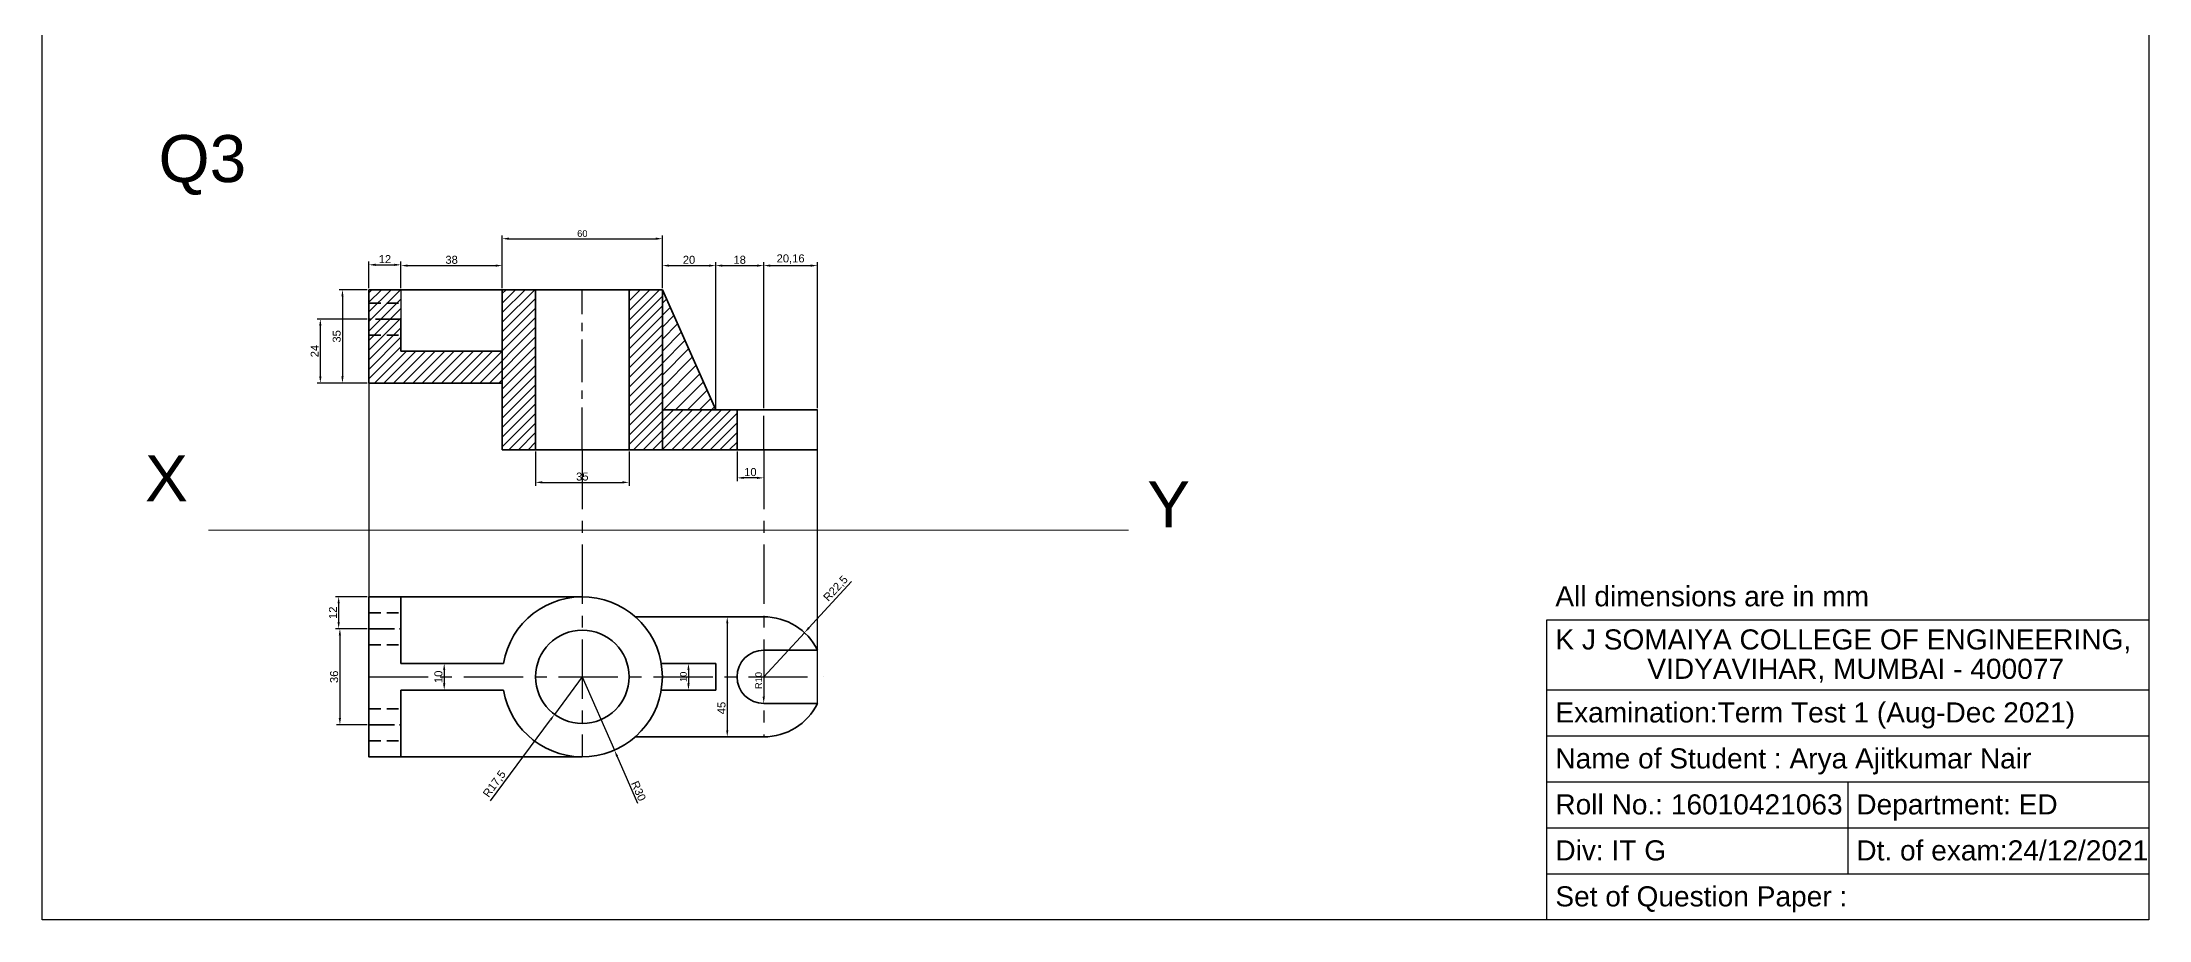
# Model space of a CAD drawing. Header units: millimetres. Extents: x 1843 to 4631, y 1609 to 2426.
# Drawn here: x 3165 to 3955, y 1609 to 1938 of the extents above; entities that cross this region are included whole.
import ezdxf

# ---------------------------------------------------------------- set-up
doc = ezdxf.new("R2010")
doc.units = ezdxf.units.MM
doc.linetypes.add('CENTER', pattern=[50.8, 31.75, -6.35, 6.35, -6.35])
doc.linetypes.add('HIDDEN', pattern=[9.525, 6.35, -3.175])
doc.styles.get("Standard").update_dxf_attribs({"font": 'arial.ttf'})
doc.dimstyles.new('ISO-25', dxfattribs={"dimtxt": 2.5, "dimasz": 2.5, "dimexe": 1.25, "dimexo": 0.625, "dimtad": 1, "dimtxsty": 'Standard', "dimcen": 2.5, "dimadec": 0, "dimazin": 0, "dimtfac": 1, "dimtmove": 0, "dimatfit": 3, "dimfxl": 1, "dimarcsym": 0})

# ---------------------------------------------------------------- blocks, each defined once
blk = doc.blocks.new('*D86')
at = {"color": 0, "lineweight": -2, "ltscale": 0.7, "transparency": 16777216}
for p, q in [((3287.32, 1844.93), (3276.77, 1844.93)), ((3278.02, 1842.43), (3278.02, 1812.43)), ((3287.32, 1809.93), (3276.77, 1809.93))]:
    blk.add_line(p, q, dxfattribs=at)
at = {"color": 0, "lineweight": 5, "ltscale": 0.7, "transparency": 16777216}
for points in [[(3277.61, 1842.43), (3278.44, 1842.43), (3278.02, 1844.93)], [(3277.61, 1812.43), (3278.44, 1812.43), (3278.02, 1809.93)]]:
    blk.add_solid(points, dxfattribs=at)
at = {"layer": 'Defpoints', "color": 0, "lineweight": 5, "ltscale": 0.7, "transparency": 16777216}
for p in [(3287.94, 1844.93), (3278.02, 1809.93), (3287.94, 1809.93)]:
    blk.add_point(p, dxfattribs=at)
at = {"color": 0, "ltscale": 0.7, "transparency": 16777216, "insert": (3275.87, 1827.43), "char_height": 3, "attachment_point": 5, "rotation": 90}
blk.add_mtext('35', dxfattribs=at)
blk = doc.blocks.new('*D87')
at = {"color": 0, "lineweight": -2, "ltscale": 0.7, "transparency": 16777216}
for p, q in [((3287.94, 1845.56), (3287.94, 1855.51)), ((3290.44, 1854.26), (3297.44, 1854.26)), ((3299.94, 1845.56), (3299.94, 1855.51))]:
    blk.add_line(p, q, dxfattribs=at)
at = {"color": 0, "lineweight": 5, "ltscale": 0.7, "transparency": 16777216}
for points in [[(3290.44, 1854.68), (3290.44, 1853.84), (3287.94, 1854.26)], [(3297.44, 1854.68), (3297.44, 1853.84), (3299.94, 1854.26)]]:
    blk.add_solid(points, dxfattribs=at)
at = {"layer": 'Defpoints', "color": 0, "lineweight": 5, "ltscale": 0.7, "transparency": 16777216}
for p in [(3299.94, 1854.26), (3287.94, 1844.93), (3299.94, 1844.93)]:
    blk.add_point(p, dxfattribs=at)
at = {"color": 0, "ltscale": 0.7, "transparency": 16777216, "insert": (3293.94, 1856.39), "char_height": 3, "attachment_point": 5}
blk.add_mtext('12', dxfattribs=at)
blk = doc.blocks.new('*D88')
at = {"color": 0, "lineweight": -2, "ltscale": 0.7, "transparency": 16777216}
for p, q in [((3299.94, 1845.56), (3299.94, 1855.21)), ((3302.44, 1853.96), (3335.44, 1853.96)), ((3337.94, 1845.56), (3337.94, 1855.21))]:
    blk.add_line(p, q, dxfattribs=at)
at = {"color": 0, "lineweight": 5, "ltscale": 0.7, "transparency": 16777216}
for points in [[(3302.44, 1854.38), (3302.44, 1853.55), (3299.94, 1853.96)], [(3335.44, 1854.38), (3335.44, 1853.55), (3337.94, 1853.96)]]:
    blk.add_solid(points, dxfattribs=at)
at = {"layer": 'Defpoints', "color": 0, "lineweight": 5, "ltscale": 0.7, "transparency": 16777216}
for p in [(3337.94, 1853.96), (3299.94, 1844.93), (3337.94, 1844.93)]:
    blk.add_point(p, dxfattribs=at)
at = {"color": 0, "ltscale": 0.7, "transparency": 16777216, "insert": (3318.94, 1856.12), "char_height": 3, "attachment_point": 5}
blk.add_mtext('38', dxfattribs=at)
blk = doc.blocks.new('*D91')
at = {"color": 0, "lineweight": -2, "ltscale": 0.7, "transparency": 16777216}
for p, q in [((3397.94, 1845.56), (3397.94, 1855.21)), ((3400.44, 1853.96), (3415.44, 1853.96)), ((3417.94, 1800.56), (3417.94, 1855.21))]:
    blk.add_line(p, q, dxfattribs=at)
at = {"color": 0, "lineweight": 5, "ltscale": 0.7, "transparency": 16777216}
for points in [[(3400.44, 1854.38), (3400.44, 1853.55), (3397.94, 1853.96)], [(3415.44, 1854.38), (3415.44, 1853.55), (3417.94, 1853.96)]]:
    blk.add_solid(points, dxfattribs=at)
at = {"layer": 'Defpoints', "color": 0, "lineweight": 5, "ltscale": 0.7, "transparency": 16777216}
for p in [(3417.94, 1853.96), (3397.94, 1844.93), (3417.94, 1799.93)]:
    blk.add_point(p, dxfattribs=at)
at = {"color": 0, "ltscale": 0.7, "transparency": 16777216, "insert": (3407.94, 1856.12), "char_height": 3, "attachment_point": 5}
blk.add_mtext('20', dxfattribs=at)
blk = doc.blocks.new('*D92')
at = {"color": 0, "lineweight": -2, "ltscale": 0.7, "transparency": 16777216}
for p, q in [((3417.94, 1800.56), (3417.94, 1855.21)), ((3420.44, 1853.96), (3433.44, 1853.96)), ((3435.94, 1800.56), (3435.94, 1855.21))]:
    blk.add_line(p, q, dxfattribs=at)
at = {"color": 0, "lineweight": 5, "ltscale": 0.7, "transparency": 16777216}
for points in [[(3420.44, 1854.38), (3420.44, 1853.55), (3417.94, 1853.96)], [(3433.44, 1854.38), (3433.44, 1853.55), (3435.94, 1853.96)]]:
    blk.add_solid(points, dxfattribs=at)
at = {"layer": 'Defpoints', "color": 0, "lineweight": 5, "ltscale": 0.7, "transparency": 16777216}
for p in [(3435.94, 1853.96), (3417.94, 1799.93), (3435.94, 1799.93)]:
    blk.add_point(p, dxfattribs=at)
at = {"color": 0, "ltscale": 0.7, "transparency": 16777216, "insert": (3426.94, 1856.12), "char_height": 3, "attachment_point": 5}
blk.add_mtext('18', dxfattribs=at)
blk = doc.blocks.new('*D93')
at = {"color": 0, "lineweight": -2, "ltscale": 0.7, "transparency": 16777216}
for p, q in [((3435.94, 1800.56), (3435.94, 1855.21)), ((3438.44, 1853.96), (3453.6, 1853.96)), ((3456.1, 1800.56), (3456.1, 1855.21))]:
    blk.add_line(p, q, dxfattribs=at)
at = {"color": 0, "lineweight": 5, "ltscale": 0.7, "transparency": 16777216}
for points in [[(3438.44, 1854.38), (3438.44, 1853.55), (3435.94, 1853.96)], [(3453.6, 1854.38), (3453.6, 1853.55), (3456.1, 1853.96)]]:
    blk.add_solid(points, dxfattribs=at)
at = {"layer": 'Defpoints', "color": 0, "lineweight": 5, "ltscale": 0.7, "transparency": 16777216}
for p in [(3456.1, 1853.96), (3435.94, 1799.93), (3456.1, 1799.93)]:
    blk.add_point(p, dxfattribs=at)
at = {"color": 0, "ltscale": 0.7, "transparency": 16777216, "insert": (3446.02, 1856.39), "char_height": 3, "attachment_point": 5}
blk.add_mtext('20,16', dxfattribs=at)
blk = doc.blocks.new('*D94')
at = {"color": 0, "lineweight": -2, "ltscale": 0.7, "transparency": 16777216}
for p, q in [((3287.32, 1833.93), (3268.48, 1833.93)), ((3269.73, 1812.43), (3269.73, 1831.43)), ((3287.32, 1809.93), (3268.48, 1809.93))]:
    blk.add_line(p, q, dxfattribs=at)
at = {"color": 0, "lineweight": 5, "ltscale": 0.7, "transparency": 16777216}
for points in [[(3269.31, 1831.43), (3270.15, 1831.43), (3269.73, 1833.93)], [(3269.31, 1812.43), (3270.15, 1812.43), (3269.73, 1809.93)]]:
    blk.add_solid(points, dxfattribs=at)
at = {"layer": 'Defpoints', "color": 0, "lineweight": 5, "ltscale": 0.7, "transparency": 16777216}
for p in [(3269.73, 1833.93), (3287.94, 1833.93), (3287.94, 1809.93)]:
    blk.add_point(p, dxfattribs=at)
at = {"color": 0, "ltscale": 0.7, "transparency": 16777216, "insert": (3267.6, 1821.93), "char_height": 3, "attachment_point": 5, "rotation": 90}
blk.add_mtext('24', dxfattribs=at)
blk = doc.blocks.new('*D95')
at = {"color": 0, "lineweight": -2, "ltscale": 0.7, "transparency": 16777216}
for p, q in [((3350.44, 1784.31), (3350.44, 1771.46)), ((3385.44, 1784.31), (3385.44, 1771.46)), ((3352.94, 1772.71), (3382.94, 1772.71))]:
    blk.add_line(p, q, dxfattribs=at)
at = {"color": 0, "lineweight": 5, "ltscale": 0.7, "transparency": 16777216}
for points in [[(3352.94, 1773.13), (3352.94, 1772.29), (3350.44, 1772.71)], [(3382.94, 1773.13), (3382.94, 1772.29), (3385.44, 1772.71)]]:
    blk.add_solid(points, dxfattribs=at)
at = {"layer": 'Defpoints', "color": 0, "lineweight": 5, "ltscale": 0.7, "transparency": 16777216}
for p in [(3350.44, 1784.93), (3385.44, 1784.93), (3385.44, 1772.71)]:
    blk.add_point(p, dxfattribs=at)
at = {"color": 0, "ltscale": 0.7, "transparency": 16777216, "insert": (3367.94, 1774.87), "char_height": 3, "attachment_point": 5}
blk.add_mtext('35', dxfattribs=at)
blk = doc.blocks.new('*D96')
at = {"color": 0, "lineweight": -2, "ltscale": 0.7, "transparency": 16777216}
for p, q in [((3425.94, 1784.31), (3425.94, 1773.15)), ((3435.94, 1784.31), (3435.94, 1773.15)), ((3433.44, 1774.4), (3428.44, 1774.4))]:
    blk.add_line(p, q, dxfattribs=at)
at = {"color": 0, "lineweight": 5, "ltscale": 0.7, "transparency": 16777216}
for points in [[(3428.44, 1774.81), (3428.44, 1773.98), (3425.94, 1774.4)], [(3433.44, 1774.81), (3433.44, 1773.98), (3435.94, 1774.4)]]:
    blk.add_solid(points, dxfattribs=at)
at = {"layer": 'Defpoints', "color": 0, "lineweight": 5, "ltscale": 0.7, "transparency": 16777216}
for p in [(3425.94, 1784.93), (3435.94, 1784.93), (3425.94, 1774.4)]:
    blk.add_point(p, dxfattribs=at)
at = {"color": 0, "ltscale": 0.7, "transparency": 16777216, "insert": (3430.94, 1776.55), "char_height": 3, "attachment_point": 5}
blk.add_mtext('10', dxfattribs=at)
blk = doc.blocks.new('*D97')
at = {"color": 0, "lineweight": -2, "ltscale": 0.7, "transparency": 16777216}
for p, q in [((3287.32, 1717.82), (3275.81, 1717.82)), ((3277.06, 1715.32), (3277.06, 1684.32)), ((3287.32, 1681.82), (3275.81, 1681.82))]:
    blk.add_line(p, q, dxfattribs=at)
at = {"color": 0, "lineweight": 5, "ltscale": 0.7, "transparency": 16777216}
for points in [[(3276.64, 1715.32), (3277.47, 1715.32), (3277.06, 1717.82)], [(3276.64, 1684.32), (3277.47, 1684.32), (3277.06, 1681.82)]]:
    blk.add_solid(points, dxfattribs=at)
at = {"layer": 'Defpoints', "color": 0, "lineweight": 5, "ltscale": 0.7, "transparency": 16777216}
for p in [(3287.94, 1717.82), (3277.06, 1681.82), (3287.94, 1681.82)]:
    blk.add_point(p, dxfattribs=at)
at = {"color": 0, "ltscale": 0.7, "transparency": 16777216, "insert": (3274.9, 1699.82), "char_height": 3, "attachment_point": 5, "rotation": 90}
blk.add_mtext('36', dxfattribs=at)
blk = doc.blocks.new('*D98')
at = {"color": 0, "lineweight": -2, "ltscale": 0.7, "transparency": 16777216}
for p, q in [((3287.32, 1729.82), (3275.35, 1729.82)), ((3276.6, 1720.32), (3276.6, 1727.32)), ((3287.32, 1717.82), (3275.35, 1717.82))]:
    blk.add_line(p, q, dxfattribs=at)
at = {"color": 0, "lineweight": 5, "ltscale": 0.7, "transparency": 16777216}
for points in [[(3276.18, 1727.32), (3277.01, 1727.32), (3276.6, 1729.82)], [(3276.18, 1720.32), (3277.01, 1720.32), (3276.6, 1717.82)]]:
    blk.add_solid(points, dxfattribs=at)
at = {"layer": 'Defpoints', "color": 0, "lineweight": 5, "ltscale": 0.7, "transparency": 16777216}
for p in [(3276.6, 1729.82), (3287.94, 1729.82), (3287.94, 1717.82)]:
    blk.add_point(p, dxfattribs=at)
at = {"color": 0, "ltscale": 0.7, "transparency": 16777216, "insert": (3274.46, 1723.82), "char_height": 3, "attachment_point": 5, "rotation": 90}
blk.add_mtext('12', dxfattribs=at)
blk = doc.blocks.new('*D99')
at = {"color": 0, "lineweight": -2, "ltscale": 0.7, "transparency": 16777216}
for p, q in [((3315.54, 1704.82), (3314.92, 1704.82)), ((3316.17, 1702.32), (3316.17, 1697.32)), ((3315.54, 1694.82), (3314.92, 1694.82))]:
    blk.add_line(p, q, dxfattribs=at)
at = {"color": 0, "lineweight": 5, "ltscale": 0.7, "transparency": 16777216}
for points in [[(3315.75, 1702.32), (3316.58, 1702.32), (3316.17, 1704.82)], [(3315.75, 1697.32), (3316.58, 1697.32), (3316.17, 1694.82)]]:
    blk.add_solid(points, dxfattribs=at)
at = {"layer": 'Defpoints', "color": 0, "lineweight": 5, "ltscale": 0.7, "transparency": 16777216}
for p in [(3316.17, 1704.82), (3316.17, 1694.82), (3316.17, 1694.82)]:
    blk.add_point(p, dxfattribs=at)
at = {"color": 0, "ltscale": 0.7, "transparency": 16777216, "insert": (3314.01, 1699.82), "char_height": 3, "attachment_point": 5, "rotation": 90}
blk.add_mtext('10', dxfattribs=at)
blk = doc.blocks.new('*D100')
at = {"color": 0, "lineweight": -2, "ltscale": 0.7, "transparency": 16777216}
for p, q in [((3367.94, 1699.82), (3357.54, 1685.75)), ((3333.57, 1653.33), (3356.05, 1683.74))]:
    blk.add_line(p, q, dxfattribs=at)
at = {"color": 0, "lineweight": 5, "ltscale": 0.7, "transparency": 16777216}
blk.add_solid([(3355.72, 1683.98), (3356.39, 1683.49), (3357.54, 1685.75)], dxfattribs=at)
at = {"layer": 'Defpoints', "color": 0, "lineweight": 5, "ltscale": 0.7, "transparency": 16777216}
for p in [(3367.94, 1699.82), (3357.54, 1685.75)]:
    blk.add_point(p, dxfattribs=at)
at = {"color": 0, "ltscale": 0.7, "transparency": 16777216, "insert": (3335.16, 1659.57), "char_height": 3, "attachment_point": 5, "rotation": 53.5197}
blk.add_mtext('R17,5', dxfattribs=at)
blk = doc.blocks.new('*D101')
at = {"color": 0, "lineweight": -2, "ltscale": 0.7, "transparency": 16777216}
for p, q in [((3367.94, 1699.82), (3379.97, 1672.33)), ((3388.72, 1652.32), (3380.97, 1670.04))]:
    blk.add_line(p, q, dxfattribs=at)
at = {"color": 0, "lineweight": 5, "ltscale": 0.7, "transparency": 16777216}
blk.add_solid([(3381.35, 1670.21), (3380.59, 1669.88), (3379.97, 1672.33)], dxfattribs=at)
at = {"layer": 'Defpoints', "color": 0, "lineweight": 5, "ltscale": 0.7, "transparency": 16777216}
for p in [(3367.94, 1699.82), (3379.97, 1672.33)]:
    blk.add_point(p, dxfattribs=at)
at = {"color": 0, "ltscale": 0.7, "transparency": 16777216, "insert": (3389.01, 1657.04), "char_height": 3, "attachment_point": 5, "rotation": 293.62611}
blk.add_mtext('R30', dxfattribs=at)
blk = doc.blocks.new('*D102')
at = {"color": 0, "lineweight": -2, "ltscale": 0.7, "transparency": 16777216}
for p, q in [((3468.9, 1735.55), (3452.89, 1718.19)), ((3435.94, 1699.82), (3451.2, 1716.36))]:
    blk.add_line(p, q, dxfattribs=at)
at = {"color": 0, "lineweight": 5, "ltscale": 0.7, "transparency": 16777216}
blk.add_solid([(3452.59, 1718.48), (3453.2, 1717.91), (3451.2, 1716.36)], dxfattribs=at)
at = {"layer": 'Defpoints', "color": 0, "lineweight": 5, "ltscale": 0.7, "transparency": 16777216}
for p in [(3451.2, 1716.36), (3435.94, 1699.82)]:
    blk.add_point(p, dxfattribs=at)
at = {"color": 0, "ltscale": 0.7, "transparency": 16777216, "insert": (3463.06, 1732.8), "char_height": 3, "attachment_point": 5, "rotation": 47.31283}
blk.add_mtext('R22,5', dxfattribs=at)
blk = doc.blocks.new('*D103')
at = {"color": 0, "lineweight": -2, "ltscale": 0.7, "transparency": 16777216}
for p, q in [((3411.66, 1722.32), (3423.52, 1722.32)), ((3422.27, 1719.82), (3422.27, 1679.82)), ((3411.66, 1677.32), (3423.52, 1677.32))]:
    blk.add_line(p, q, dxfattribs=at)
at = {"color": 0, "lineweight": 5, "ltscale": 0.7, "transparency": 16777216}
for points in [[(3421.85, 1719.82), (3422.68, 1719.82), (3422.27, 1722.32)], [(3421.85, 1679.82), (3422.68, 1679.82), (3422.27, 1677.32)]]:
    blk.add_solid(points, dxfattribs=at)
at = {"layer": 'Defpoints', "color": 0, "lineweight": 5, "ltscale": 0.7, "transparency": 16777216}
for p in [(3411.03, 1722.32), (3411.03, 1677.32), (3422.27, 1677.32)]:
    blk.add_point(p, dxfattribs=at)
at = {"color": 0, "ltscale": 0.7, "transparency": 16777216, "insert": (3420.12, 1688.13), "char_height": 3, "attachment_point": 5, "rotation": 90}
blk.add_mtext('45', dxfattribs=at)
blk = doc.blocks.new('*D104')
at = {"color": 0, "lineweight": -2, "transparency": 16777216}
for p, q in [((3337.94, 1845.56), (3337.94, 1865.3)), ((3340.44, 1864.05), (3395.44, 1864.05)), ((3397.94, 1845.56), (3397.94, 1865.3))]:
    blk.add_line(p, q, dxfattribs=at)
at = {"color": 0, "lineweight": 5, "transparency": 16777216}
for points in [[(3340.44, 1864.47), (3340.44, 1863.63), (3337.94, 1864.05)], [(3395.44, 1864.47), (3395.44, 1863.63), (3397.94, 1864.05)]]:
    blk.add_solid(points, dxfattribs=at)
at = {"layer": 'Defpoints', "color": 0, "lineweight": 5, "transparency": 16777216}
for p in [(3397.94, 1864.05), (3337.94, 1844.93), (3397.94, 1844.93)]:
    blk.add_point(p, dxfattribs=at)
at = {"color": 0, "lineweight": 5, "transparency": 16777216, "insert": (3367.94, 1865.95), "char_height": 2.5, "attachment_point": 5}
blk.add_mtext('60', dxfattribs=at)
blk = doc.blocks.new('*D105')
at = {"color": 0, "lineweight": -2, "transparency": 16777216}
blk.add_line((3435.94, 1702.03), (3435.94, 1692.32), dxfattribs=at)
at = {"color": 0, "lineweight": 5, "transparency": 16777216}
blk.add_solid([(3435.53, 1692.32), (3436.36, 1692.32), (3435.94, 1689.82)], dxfattribs=at)
at = {"layer": 'Defpoints', "color": 0, "lineweight": 5, "transparency": 16777216}
for p in [(3435.94, 1699.82), (3435.94, 1689.82)]:
    blk.add_point(p, dxfattribs=at)
at = {"color": 0, "lineweight": 5, "transparency": 16777216, "insert": (3434.04, 1698.43), "char_height": 2.5, "attachment_point": 5, "rotation": 90}
blk.add_mtext('R10', dxfattribs=at)
blk = doc.blocks.new('*D106')
at = {"color": 0, "lineweight": -2, "transparency": 16777216}
for p, q in [((3407.73, 1702.32), (3407.73, 1697.32)), ((3408.36, 1704.82), (3408.98, 1704.82)), ((3408.36, 1694.82), (3408.98, 1694.82))]:
    blk.add_line(p, q, dxfattribs=at)
at = {"color": 0, "lineweight": 5, "transparency": 16777216}
for points in [[(3407.32, 1702.32), (3408.15, 1702.32), (3407.73, 1704.82)], [(3407.32, 1697.32), (3408.15, 1697.32), (3407.73, 1694.82)]]:
    blk.add_solid(points, dxfattribs=at)
at = {"layer": 'Defpoints', "color": 0, "lineweight": 5, "transparency": 16777216}
for p in [(3407.73, 1704.82), (3407.73, 1694.82), (3407.73, 1694.82)]:
    blk.add_point(p, dxfattribs=at)
at = {"color": 0, "lineweight": 5, "transparency": 16777216, "insert": (3405.83, 1699.82), "char_height": 2.5, "attachment_point": 5, "rotation": 90}
blk.add_mtext('10', dxfattribs=at)

msp = doc.modelspace()

# ---------------------------------------------------------------- hatches: boundary and pattern name
at = {"linetype": 'HIDDEN', "ltscale": 0.7}
h = msp.add_hatch(dxfattribs=at)
h.set_pattern_fill('ANSI31', color=256, scale=0.8)
h.set_pattern_definition([(45, (3257.9425, 1759.9323), (-1.79605, 1.79605), [])])
h.paths.add_polyline_path([(3299.943, 1844.932), (3287.943, 1844.932), (3287.943, 1839.932), (3299.943, 1839.932)])
h.paths.add_polyline_path([(3299.943, 1839.932), (3287.943, 1839.932), (3287.943, 1833.932), (3299.943, 1833.932)])
h.paths.add_polyline_path([(3299.943, 1833.932), (3287.943, 1833.932), (3287.943, 1827.932), (3299.943, 1827.932)])
h.paths.add_polyline_path([(3337.943, 1821.932), (3299.943, 1821.932), (3299.943, 1827.932), (3287.943, 1827.932), (3287.943, 1809.932), (3337.943, 1809.932)])
h.paths.add_polyline_path([(3350.443, 1844.932), (3337.943, 1844.932), (3337.943, 1821.932), (3350.443, 1821.932)])
h.paths.add_polyline_path([(3350.443, 1821.932), (3337.943, 1821.932), (3337.943, 1809.932), (3350.443, 1809.932)])
h.paths.add_polyline_path([(3350.443, 1809.932), (3337.943, 1809.932), (3337.943, 1784.932), (3350.443, 1784.932)])
h.paths.add_polyline_path([(3397.943, 1844.932), (3385.443, 1844.932), (3385.443, 1784.932), (3397.943, 1784.932)])
h.paths.add_polyline_path([(3425.943, 1799.932), (3397.943, 1799.932), (3397.943, 1784.932), (3425.943, 1784.932)])
at = {"lineweight": 5}
h = msp.add_hatch(dxfattribs=at)
h.set_pattern_fill('ANSI31', color=256)
h.paths.add_polyline_path([(3397.943, 1844.932), (3397.943, 1799.932), (3417.943, 1799.932)])

# ---------------------------------------------------------------- linework, layer by layer
for p, q in [((3165.436, 1608.712), (3165.436, 2167.189)), ((3955.201, 2167.189), (3955.201, 1608.712)), ((3299.943, 1844.932), (3299.943, 1821.932)), ((3729.554, 1721.203), (3955.201, 1721.203)), ((3729.554, 1608.712), (3729.554, 1721.203)), ((3955.201, 1712.134), (3955.201, 1608.712)), ((3729.554, 1694.897), (3955.201, 1694.897)), ((3729.554, 1677.66), (3955.201, 1677.66)), ((3729.554, 1660.423), (3955.201, 1660.423)), ((3842.378, 1660.423), (3842.378, 1625.949)), ((3729.554, 1643.186), (3955.201, 1643.186)), ((3729.554, 1625.949), (3955.201, 1625.949)), ((3955.201, 1608.712), (3165.436, 1608.712)), ((3955.201, 1608.712), (3729.554, 1608.712))]:
    msp.add_line(p, q)
at = {"lineweight": 35}
for p, q in [((3287.943, 1809.932), (3287.943, 1844.932)), ((3287.943, 1844.932), (3299.943, 1844.932)), ((3299.943, 1821.932), (3337.943, 1821.932)), ((3287.943, 1809.932), (3337.943, 1809.932))]:
    msp.add_line(p, q, dxfattribs=at)
at = {"lineweight": 35, "ltscale": 0.7}
for p, q in [((3299.943, 1844.932), (3337.943, 1844.932)), ((3337.943, 1844.932), (3337.943, 1784.932)), ((3337.943, 1844.932), (3397.943, 1844.932)), ((3350.443, 1844.932), (3350.443, 1784.932)), ((3385.443, 1844.932), (3385.443, 1784.932)), ((3397.943, 1844.932), (3397.943, 1784.932)), ((3417.943, 1799.932), (3397.943, 1844.932)), ((3456.098, 1799.932), (3397.943, 1799.932)), ((3425.943, 1799.932), (3425.943, 1784.932)), ((3337.943, 1784.932), (3397.943, 1784.932)), ((3397.943, 1784.932), (3435.943, 1784.932)), ((3435.943, 1784.932), (3456.098, 1784.932)), ((3299.943, 1729.818), (3367.943, 1729.818)), ((3387.786, 1722.318), (3435.943, 1722.318)), ((3435.943, 1709.818), (3456.098, 1709.818)), ((3299.943, 1704.818), (3338.362, 1704.818)), ((3397.523, 1704.818), (3417.943, 1704.818)), ((3397.943, 1704.818), (3417.943, 1704.818)), ((3417.943, 1704.818), (3417.943, 1694.818)), ((3458.443, 1699.818), (3458.443, 1699.818)), ((3299.943, 1694.818), (3338.362, 1694.818)), ((3397.523, 1694.818), (3417.943, 1694.818)), ((3435.943, 1689.818), (3456.098, 1689.818)), ((3387.786, 1677.318), (3435.943, 1677.318)), ((3299.943, 1669.818), (3367.943, 1669.818))]:
    msp.add_line(p, q, dxfattribs=at)
at = {"linetype": 'CENTER', "ltscale": 0.5}
msp.add_line((3367.943, 1784.932), (3367.943, 1844.932), dxfattribs=at)
at = {"linetype": 'HIDDEN', "lineweight": 35, "ltscale": 0.7}
for p, q in [((3287.943, 1839.932), (3299.943, 1839.932)), ((3287.943, 1827.932), (3299.943, 1827.932)), ((3287.943, 1723.818), (3299.943, 1723.818)), ((3287.943, 1711.818), (3299.943, 1711.818)), ((3287.943, 1687.818), (3299.943, 1687.818)), ((3287.943, 1675.818), (3299.943, 1675.818))]:
    msp.add_line(p, q, dxfattribs=at)
at = {"linetype": 'CENTER', "lineweight": 35, "ltscale": 0.3}
for p, q in [((3299.943, 1833.932), (3287.943, 1833.932)), ((3287.943, 1717.818), (3299.943, 1717.818)), ((3287.943, 1681.818), (3299.943, 1681.818))]:
    msp.add_line(p, q, dxfattribs=at)
at = {"linetype": 'CENTER', "lineweight": 35, "ltscale": 0.7}
msp.add_line((3299.943, 1821.932), (3299.943, 1833.932), dxfattribs=at)
at = {"ltscale": 0.7}
for p, q in [((3287.943, 1809.932), (3287.943, 1669.818)), ((3456.098, 1689.818), (3456.098, 1799.932))]:
    msp.add_line(p, q, dxfattribs=at)
at = {"linetype": 'CENTER', "ltscale": 0.4}
msp.add_line((3435.943, 1784.932), (3435.943, 1799.932), dxfattribs=at)
at = {"lineweight": 30, "ltscale": 0.7}
msp.add_line((3456.098, 1784.932), (3456.098, 1799.932), dxfattribs=at)
at = {"linetype": 'CENTER', "ltscale": 0.7}
for p, q in [((3367.943, 1784.932), (3367.943, 1669.818)), ((3435.943, 1784.932), (3435.943, 1677.318)), ((3287.943, 1699.818), (3456.098, 1699.818))]:
    msp.add_line(p, q, dxfattribs=at)
at = {"lineweight": 5}
msp.add_line((3227.752, 1754.812), (3572.679, 1754.812), dxfattribs=at)
at = {"lineweight": 35, "ltscale": 0.7}
msp.add_lwpolyline([(3299.943, 1694.818), (3299.943, 1669.818), (3287.943, 1669.818), (3287.943, 1729.818), (3299.943, 1729.818), (3299.943, 1704.818)], dxfattribs=at)
msp.add_circle((3367.943, 1699.818), 17.5, dxfattribs=at)
for centre, radius, start, end in [((3367.943, 1699.818), 30, 189.594068, 170.405932), ((3435.943, 1699.818), 22.5, 26.3878, 90), ((3435.943, 1699.818), 10, 90, 270), ((3435.943, 1699.818), 22.5, 270, 333.6122)]:
    msp.add_arc(centre, radius, start, end, dxfattribs=at)

# ---------------------------------------------------------------- texts
at = {"lineweight": 5}
for s, height, p in [('Q3', 17.6403, (3209.074, 1885.264)), ('X', 17.268, (3204.001, 1765.599)), ('Y', 17.268, (3579.696, 1755.891))]:
    msp.add_text(s, height=height, dxfattribs=at).set_placement(p)
for s, height, p in [('All dimensions are in mm', 7.53645, (3732.709, 1726.248)), ('K J SOMAIYA COLLEGE OF ENGINEERING, ', 7.53645, (3732.709, 1710.061)), ('VIDYAVIHAR, MUMBAI - 400077', 7.53645, (3767.189, 1699.057)), ('Examination:Term Test 1 (Aug-Dec 2021)', 7.53645, (3732.709, 1682.704)), ('Name of Student : Arya Ajitkumar Nair ', 7.53645, (3732.709, 1665.467)), ('Roll No.: 16010421063 ', 7.53645, (3732.709, 1648.23)), ('Department: ED', 7.53645, (3845.533, 1648.23)), ('Div: IT G', 7.5364, (3732.709, 1630.993)), ('Dt. of exam:24/12/2021', 7.53645, (3845.533, 1630.993)), ('Set of Question Paper : ', 7.53645, (3732.709, 1613.756))]:
    msp.add_text(s, height=height).set_placement(p)

# ---------------------------------------------------------------- dimensions: what is measured, and where the dimension line sits
dim = msp.add_linear_dim(base=(3397.943, 1864.05), p1=(3337.943, 1844.932), p2=(3397.943, 1844.932), dimstyle='ISO-25', dxfattribs=at)
dim.commit()
dim.dimension.update_dxf_attribs({"geometry": '*D104', "text_midpoint": (3367.943, 1865.952)})
at = {"ltscale": 0.7}
for base, p1, p2, override, picture, middle in [((3299.943, 1854.26), (3287.943, 1844.932), (3299.943, 1844.932), {"dimtxt": 3, "dimasz": 2.5}, '*D87', (3293.943, 1856.391)), ((3337.943, 1853.964), (3299.943, 1844.932), (3337.943, 1844.932), {"dimtxt": 3, "dimasz": 2.5}, '*D88', (3318.943, 1856.122)), ((3417.943, 1853.964), (3397.943, 1844.932), (3417.943, 1799.932), {"dimtxt": 3, "dimasz": 2.5, "dimtmove": 1}, '*D91', (3407.943, 1856.121)), ((3435.943, 1853.964), (3417.943, 1799.932), (3435.943, 1799.932), {"dimtxt": 3, "dimasz": 2.5, "dimtmove": 1}, '*D92', (3426.943, 1856.121)), ((3456.0982, 1853.9639), (3435.9425, 1799.9323), (3456.0982, 1799.9323), {"dimtxt": 3, "dimasz": 2.5, "dimtmove": 1}, '*D93', (3446.0204, 1856.3917)), ((3385.443, 1772.711), (3350.443, 1784.932), (3385.443, 1784.932), {"dimtxt": 3}, '*D95', (3367.943, 1774.869)), ((3425.943, 1774.396), (3435.943, 1784.932), (3425.943, 1784.932), {"dimtxt": 3}, '*D96', (3430.943, 1776.552))]:
    dim = msp.add_linear_dim(base=base, p1=p1, p2=p2, dimstyle='ISO-25', override=override, dxfattribs=at)
    dim.commit()
    dim.dimension.update_dxf_attribs({"geometry": picture, "text_midpoint": middle})
for base, p1, p2, picture, middle in [((3278.024, 1809.932), (3287.943, 1844.932), (3287.943, 1809.932), '*D86', (3275.866, 1827.432)), ((3269.729, 1833.932), (3287.943, 1809.932), (3287.943, 1833.932), '*D94', (3267.598, 1821.932)), ((3276.595, 1729.818), (3287.943, 1717.818), (3287.943, 1729.818), '*D98', (3274.464, 1723.818)), ((3277.055, 1681.818), (3287.943, 1717.818), (3287.943, 1681.818), '*D97', (3274.897, 1699.818)), ((3316.165, 1694.818), (3316.165, 1704.818), (3316.165, 1694.818), '*D99', (3314.009, 1699.818))]:
    dim = msp.add_linear_dim(base=base, p1=p1, p2=p2, angle=90, dimstyle='ISO-25', override={"dimtxt": 3}, dxfattribs=at)
    dim.commit()
    dim.dimension.update_dxf_attribs({"geometry": picture, "text_midpoint": middle})
for center, mpoint, picture, middle in [((3435.943, 1699.818), (3451.197, 1716.357), '*D102', (3464.849, 1731.158)), ((3367.943, 1699.818), (3357.538, 1685.747), '*D100', (3337.115, 1658.127)), ((3367.943, 1699.818), (3379.966, 1672.333), '*D101', (3387.036, 1656.17))]:
    dim = msp.add_radius_dim(center=center, mpoint=mpoint, dimstyle='ISO-25', override={"dimtxt": 3}, dxfattribs=at)
    dim.commit()
    dim.dimension.update_dxf_attribs({"geometry": picture, "text_midpoint": middle, "dimtype": 164})
dim = msp.add_linear_dim(base=(3422.266, 1677.318), p1=(3411.033, 1722.318), p2=(3411.033, 1677.318), angle=90, dimstyle='ISO-25', override={"dimtxt": 3}, dxfattribs=at)
dim.commit()
dim.dimension.update_dxf_attribs({"geometry": '*D103', "text_midpoint": (3422.266, 1688.134), "dimtype": 160})
at = {"lineweight": 5}
dim = msp.add_linear_dim(base=(3407.733, 1694.818), p1=(3407.733, 1704.818), p2=(3407.733, 1694.818), angle=90, dimstyle='ISO-25', dxfattribs=at)
dim.commit()
dim.dimension.update_dxf_attribs({"geometry": '*D106', "text_midpoint": (3405.831, 1699.818)})
dim = msp.add_radius_dim(center=(3435.943, 1699.818), mpoint=(3435.943, 1689.818), dimstyle='ISO-25', dxfattribs=at)
dim.commit()
dim.dimension.update_dxf_attribs({"geometry": '*D105', "text_midpoint": (3435.943, 1698.426), "dimtype": 164})

doc.saveas('drawing.dxf')
